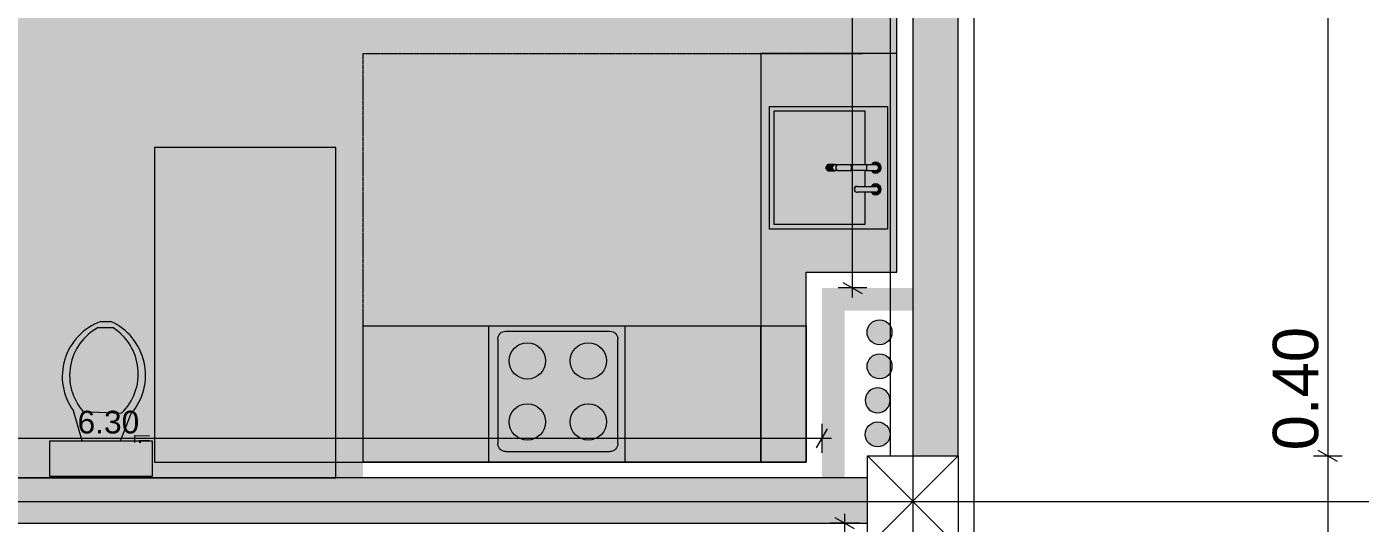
# Model space of a CAD drawing. Header units: millimetres. Extents: x 475616349 to 476941521, y 4620115302 to 4621446928.
# Drawn here: x 476535231 to 476541112, y 4620474613 to 4620476801 of the extents above; entities that cross this region are included whole.
import ezdxf

# ---------------------------------------------------------------- set-up
doc = ezdxf.new("R2010")
doc.units = ezdxf.units.MM
doc.header["$MEASUREMENT"] = 0
doc.linetypes.add('ACAD_ISO02W100', pattern=[7.5, 6, -1.5])
doc.linetypes.add('dash fine 0_25', pattern=[0.5952, 0.2976, -0.2976])
for name, color, linetype, lineweight in [('0_Pen_No__2_Pen_No__7_Pen_No__2_Pen_No__7', 7, 'Continuous', 0), ('0_Pen_No__7_Pen_No__7_Pen_No__7', 7, 'Continuous', 0), ('2D Drafting - General_Pen_No__1_Pen_No__7', 7, 'Continuous', 0), ('2D Drafting - General_Pen_No__250_Pen_No__2_Pen_No__7', 7, 'Continuous', 0), ('2D Drafting - General_Pen_No__250_Pen_No__7_Pen_No__7', 7, 'Continuous', 0), ('G-Anno-Nplt_Pen_No__151', 151, 'Continuous', 0), ('G-Anno-Nplt_Pen_No__4', 7, 'Continuous', 0), ('New_--------AVEJI_MODZRAVI_Pen_No__7', 7, 'Continuous', 0), ('New_--------AVEJI_UDZRAVI_Pen_No__7', 7, 'Continuous', 0), ('New_reg_nak_Pen_No__7', 7, 'Continuous', 0), ('New_zoma_Pen_No__4', 7, 'Continuous', 0), ('New_zoma_Pen_No__7', 7, 'Continuous', 0), ('shaxtebi da milebi_Pen_No__1_Pen_No__1_Pen_No__1', 1, 'Continuous', 0), ('shaxtebi da milebi_Pen_No__5_Pen_No__5_Pen_No__5', 5, 'Continuous', 0), ('zoma_Pen_No__142', 142, 'Continuous', 0), ('zoma_Pen_No__5_Pen_No__5', 5, 'Continuous', 0)]:
    doc.layers.add(name, color=color, linetype=linetype, lineweight=lineweight)
doc.layers.add('New_--aveji_Pen_No__251', color=7, linetype='Continuous', lineweight=0, true_color=0x656565)
doc.layers.add('shaxtebi da milebi_Pen_No__5_Pen_No__5_Pen_No__252', color=7, linetype='Continuous', lineweight=0, true_color=0x666666)
doc.layers.add('New_zoma', color=7, linetype='Continuous')
doc.layers.add('zoma', color=7, linetype='Continuous')
doc.styles.add('GENERATED_STYLE_1', font='arial.ttf')
doc.styles.add('GENERATED_STYLE_2', font='arial.ttf')
doc.dimstyles.new('GENERATED_STYLE__18', dxfattribs={"dimtxt": 100, "dimasz": 64.421331, "dimexe": 0.18, "dimexo": 3, "dimgap": 0.09, "dimtad": 1, "dimtih": 1, "dimtoh": 1, "dimlfac": 0.001, "dimzin": 0, "dimdsep": 46, "dimtxsty": 'GENERATED_STYLE_1', "dimblk": 'ARROWHEAD_2', "dimblk1": 'ARROWHEAD_2', "dimblk2": 'ARROWHEAD_2', "dimcen": 0.09, "dimclrd": 7, "dimclre": 7, "dimclrt": 7, "dimadec": 0, "dimazin": 0, "dimtfac": 1, "dimtdec": 4, "dimtmove": 0, "dimatfit": 3, "dimfxl": 1, "dimtolj": 1, "dimtzin": 0, "dimarcsym": 0})
doc.dimstyles.new('GENERATED_STYLE__19', dxfattribs={"dimtxt": 100, "dimasz": 64.421331, "dimexe": 0.18, "dimexo": 3, "dimgap": 0.09, "dimtad": 1, "dimlfac": 0.001, "dimzin": 0, "dimdsep": 46, "dimtxsty": 'GENERATED_STYLE_1', "dimblk": 'ARROWHEAD_2', "dimblk1": 'ARROWHEAD_2', "dimblk2": 'ARROWHEAD_2', "dimcen": 0.09, "dimclrd": 7, "dimclre": 7, "dimclrt": 7, "dimadec": 0, "dimazin": 0, "dimtfac": 1, "dimtdec": 4, "dimtmove": 0, "dimatfit": 3, "dimfxl": 1, "dimtolj": 1, "dimtzin": 0, "dimarcsym": 0})
doc.dimstyles.new('GENERATED_STYLE__2', dxfattribs={"dimtxt": 200, "dimasz": 64.421331, "dimexe": 0.18, "dimexo": 3, "dimgap": 0.09, "dimtad": 1, "dimlfac": 0.001, "dimzin": 0, "dimdsep": 46, "dimtxsty": 'GENERATED_STYLE_2', "dimblk": 'ARROWHEAD_2', "dimblk1": 'ARROWHEAD_2', "dimblk2": 'ARROWHEAD_2', "dimcen": 0.09, "dimclrd": 142, "dimclre": 142, "dimclrt": 142, "dimadec": 0, "dimazin": 0, "dimtfac": 1, "dimtdec": 4, "dimtmove": 0, "dimatfit": 3, "dimfxl": 1, "dimtolj": 1, "dimtzin": 0, "dimarcsym": 0})

# ---------------------------------------------------------------- blocks, each defined once
blk = doc.blocks.new('*D1358', base_point=(476577134.1, 4620325125.7))
at = {"layer": 'New_zoma_Pen_No__4', "color": 7, "linetype": 'Continuous', "lineweight": 0, "transparency": 16777216}
for p, q in [((476532462.8, 4620474424.8), (476532413.9, 4620474340)), ((476532438.4, 4620474318.8), (476532438.4, 4620474446)), ((476539113.9, 4620474340), (476539162.8, 4620474424.8)), ((476539138.4, 4620474318.8), (476539138.4, 4620474446)), ((476532396.9, 4620474382.4), (476532438.4, 4620474382.4)), ((476532438.4, 4620474382.4), (476539138.4, 4620474382.4)), ((476539138.4, 4620474382.4), (476539179.8, 4620474382.4))]:
    blk.add_line(p, q, dxfattribs=at)
at = {"layer": 'New_zoma_Pen_No__7', "color": 7, "lineweight": 0, "transparency": 16777216, "insert": (476535655.3, 4620474402.4), "char_height": 100, "attachment_point": 7, "style": 'GENERATED_STYLE_1'}
blk.add_mtext('\\A1;{\\pql;\\fArial|b0|i0|c0|p34;6.70}', dxfattribs=at)
blk = doc.blocks.new('ARROWHEAD_2')
at = {"color": 0, "linetype": 'Continuous', "lineweight": 0}
for p, q in [((0, 0), (-1, 0)), ((-0.378, -0.655), (0.378, 0.655))]:
    blk.add_line(p, q, dxfattribs=at)
blk = doc.blocks.new('*D1363', base_point=(476577134.1, 4620325125.7))
at = {"layer": 'New_zoma_Pen_No__4', "color": 7, "linetype": 'Continuous', "lineweight": 0, "transparency": 16777216}
for p, q in [((476538881.3, 4620474588.8), (476538796.5, 4620474637.7)), ((476538838.9, 4620474613.2), (476538838.9, 4620474654.7)), ((476538902.5, 4620474613.2), (476538775.3, 4620474613.2)), ((476538838.9, 4620473610.2), (476538838.9, 4620474613.2)), ((476538796.5, 4620473634.7), (476538881.3, 4620473585.8)), ((476538902.5, 4620473610.2), (476538775.3, 4620473610.2))]:
    blk.add_line(p, q, dxfattribs=at)
at = {"layer": 'New_zoma_Pen_No__7', "color": 7, "lineweight": 0, "transparency": 16777216, "insert": (476538818.9, 4620473978.7), "char_height": 100, "attachment_point": 7, "rotation": 90, "style": 'GENERATED_STYLE_1'}
blk.add_mtext('\\A1;{\\pql;\\fArial|b0|i0|c0|p34;1.00}', dxfattribs=at)
blk = doc.blocks.new('*D1364', base_point=(476577134.1, 4620325125.7))
at = {"layer": 'New_zoma_Pen_No__4', "color": 7, "linetype": 'Continuous', "lineweight": 0, "transparency": 16777216}
for p, q in [((476532438.4, 4620474924.1), (476532438.4, 4620475051.3)), ((476538738.4, 4620474924.1), (476538738.4, 4620475051.3)), ((476532396.9, 4620474987.7), (476532438.4, 4620474987.7)), ((476532462.8, 4620475030.1), (476532413.9, 4620474945.3)), ((476532438.4, 4620474987.7), (476538738.4, 4620474987.7)), ((476538713.9, 4620474945.3), (476538762.8, 4620475030.1)), ((476538738.4, 4620474987.7), (476538779.8, 4620474987.7))]:
    blk.add_line(p, q, dxfattribs=at)
at = {"layer": 'New_zoma_Pen_No__7', "color": 7, "lineweight": 0, "transparency": 16777216, "insert": (476535455.3, 4620475007.7), "char_height": 100, "attachment_point": 7, "style": 'GENERATED_STYLE_1'}
blk.add_mtext('\\A1;{\\pql;\\fArial|b0|i0|c0|p34;6.30}', dxfattribs=at)
blk = doc.blocks.new('*D1369', base_point=(476577134.1, 4620325125.7))
at = {"layer": 'New_zoma_Pen_No__4', "color": 7, "linetype": 'Continuous', "lineweight": 0, "transparency": 16777216}
for p, q in [((476538914.5, 4620480485.5), (476538829.7, 4620480534.4)), ((476538872.1, 4620480510), (476538872.1, 4620480551.4)), ((476538935.7, 4620480510), (476538808.5, 4620480510)), ((476538872.1, 4620475650.2), (476538872.1, 4620480510)), ((476538935.7, 4620475650.2), (476538808.5, 4620475650.2)), ((476538829.7, 4620475674.6), (476538914.5, 4620475625.7)), ((476538872.1, 4620475608.7), (476538872.1, 4620475650.2))]:
    blk.add_line(p, q, dxfattribs=at)
at = {"layer": 'New_zoma_Pen_No__7', "color": 7, "lineweight": 0, "transparency": 16777216, "insert": (476538852.1, 4620477947), "char_height": 100, "attachment_point": 7, "rotation": 90, "style": 'GENERATED_STYLE_1'}
blk.add_mtext('\\A1;{\\pql;\\fArial|b0|i0|c0|p34;4.86}', dxfattribs=at)
blk = doc.blocks.new('*D1418', base_point=(476577134.1, 4620325125.7))
at = {"layer": 'zoma_Pen_No__142', "color": 142, "linetype": 'Continuous', "lineweight": 0, "transparency": 16777216}
for p, q in [((476540905, 4620481410), (476541032.1, 4620481410)), ((476541011, 4620481385.5), (476540926.2, 4620481434.4)), ((476540968.6, 4620481410), (476540968.6, 4620474910)), ((476541011, 4620474885.5), (476540926.2, 4620474934.4)), ((476540905, 4620474910), (476541032.1, 4620474910))]:
    blk.add_line(p, q, dxfattribs=at)
at = {"layer": 'zoma_Pen_No__142', "color": 142, "lineweight": 0, "transparency": 16777216, "char_height": 200, "attachment_point": 7, "rotation": 90, "style": 'GENERATED_STYLE_2'}
for s, insert in [('\\A1;{\\pql;\\fArial CYR|b0|i0|c204|p34;6.50}', (476540928.6, 4620477893.9)), ('\\A1;{\\pql;\\fArial CYR|b0|i0|c204|p34;0.40}', (476540928.6, 4620474934.5))]:
    blk.add_mtext(s, dxfattribs=dict(at, insert=insert))
blk = doc.blocks.new('*D1419', base_point=(476577134.1, 4620325125.7))
at = {"layer": 'zoma_Pen_No__142', "color": 142, "linetype": 'Continuous', "lineweight": 0, "transparency": 16777216}
for p, q in [((476541011, 4620474885.5), (476540926.2, 4620474934.4)), ((476540905, 4620474910), (476541032.1, 4620474910)), ((476540968.6, 4620474910), (476540968.6, 4620474510)), ((476541011, 4620474485.5), (476540926.2, 4620474534.4)), ((476540905, 4620474510), (476541032.1, 4620474510))]:
    blk.add_line(p, q, dxfattribs=at)

msp = doc.modelspace()

# ---------------------------------------------------------------- hatches: boundary and pattern name
at = {"layer": '2D Drafting - General_Pen_No__250_Pen_No__2_Pen_No__7', "linetype": 'Continuous', "lineweight": 0}
msp.add_hatch(color=7, dxfattribs=at).paths.add_polyline_path([(476536594.106, 4620476368.376), (476536594.106, 4620476268.652), (476533869.967, 4620476268.652), (476533869.967, 4620476368.376)])
at = {"layer": '2D Drafting - General_Pen_No__250_Pen_No__7_Pen_No__7', "linetype": 'Continuous', "lineweight": 0}
for points in [[(476539138.366, 4620481409.976), (476539338.366, 4620481409.976), (476539338.366, 4620474909.976), (476539138.366, 4620474909.976)], [(476536714.106, 4620476368.376), (476536714.106, 4620474813.233), (476536594.106, 4620474813.233), (476536594.106, 4620476368.376)], [(476538738.366, 4620475650.164), (476538738.366, 4620474813.233), (476538838.366, 4620474813.233), (476538838.366, 4620475549.976), (476539138.366, 4620475549.976), (476539138.366, 4620475650.164)], [(476538938.366, 4620474613.233), (476538938.366, 4620474813.233), (476532438.366, 4620474813.233), (476532438.366, 4620474613.233)]]:
    msp.add_hatch(color=7, dxfattribs=at).paths.add_polyline_path(points)
at = {"layer": 'G-Anno-Nplt_Pen_No__151', "linetype": 'Continuous', "lineweight": 0, "true_color": 0x1f2f3f}
msp.add_hatch(color=169, dxfattribs=at).paths.add_polyline_path([(476532508.366, 4620474883.233), (476533969.692, 4620474883.233), (476533969.692, 4620474813.233), (476536594.106, 4620474813.233), (476536594.106, 4620474883.233), (476538668.366, 4620474883.233), (476538668.366, 4620475720.164), (476539068.366, 4620475720.164), (476539068.366, 4620480439.976), (476535568.184, 4620480439.976), (476535568.184, 4620481539.976), (476532508.366, 4620481539.976), (476532508.366, 4620481339.976), (476532508.366, 4620476253.546)])
at = {"layer": 'shaxtebi da milebi_Pen_No__1_Pen_No__1_Pen_No__1', "linetype": 'Continuous', "lineweight": 0}
msp.add_hatch(color=1, dxfattribs=at).paths.add_polyline_path([(476538983.366, 4620475059.976, 1), (476538983.366, 4620474949.976, 1)])
at = {"layer": 'shaxtebi da milebi_Pen_No__5_Pen_No__5_Pen_No__252', "linetype": 'Continuous', "lineweight": 0, "true_color": 0x666666}
for points in [[(476538991.529, 4620475509.753, -1), (476538991.529, 4620475399.753, -1)], [(476538991.529, 4620475359.753, -1), (476538991.529, 4620475249.753, -1)]]:
    msp.add_hatch(color=251, dxfattribs=at).paths.add_polyline_path(points)
at = {"layer": 'shaxtebi da milebi_Pen_No__5_Pen_No__5_Pen_No__5', "linetype": 'Continuous', "lineweight": 0}
msp.add_hatch(color=5, dxfattribs=at).paths.add_polyline_path([(476538928.366, 4620475154.976, 1), (476539038.366, 4620475154.976, 1)])

# ---------------------------------------------------------------- linework, layer by layer
at = {"layer": '0_Pen_No__2_Pen_No__7_Pen_No__2_Pen_No__7', "color": 7, "linetype": 'Continuous', "lineweight": 0, "flags": 128}
msp.add_lwpolyline([(476536594.106, 4620474883.233), (476536594.106, 4620476268.652), (476535794.294, 4620476268.652), (476535794.294, 4620474883.234)], close=True, dxfattribs=at)
at = {"layer": '0_Pen_No__7_Pen_No__7_Pen_No__7', "color": 7, "linetype": 'Continuous', "lineweight": 0}
for p, q in [((476535475.254, 4620474975.898), (476535437.119, 4620475108.073)), ((476535479.513, 4620475106.22), (476535649.088, 4620475098.807)), ((476535645.163, 4620474975.898), (476535691.482, 4620475096.953)), ((476535707.119, 4620474968.845), (476535708.509, 4620475000.641)), ((476535708.509, 4620475000.641), (476535772.1, 4620474997.861)), ((476535728.779, 4620474978.517), (476535728.316, 4620474967.918)), ((476535771.173, 4620474976.664), (476535728.779, 4620474978.517)), ((476535733.448, 4620474967.694), (476535733.911, 4620474978.293))]:
    msp.add_line(p, q, dxfattribs=at)
at = {"layer": '0_Pen_No__7_Pen_No__7_Pen_No__7', "color": 7, "linetype": 'Continuous', "lineweight": 0, "flags": 128}
for points in [[(476535545.689, 4620475475.36), (476535610.85, 4620475475.36)], [(476535557.902, 4620475502.659), (476535600.992, 4620475502.659)]]:
    msp.add_lwpolyline(points, dxfattribs=at)
msp.add_lwpolyline([(476535783.756, 4620474819.856), (476535333.319, 4620474819.856), (476535333.319, 4620474975.898), (476535783.756, 4620474975.898)], close=True, dxfattribs=at)
at = {"layer": '0_Pen_No__7_Pen_No__7_Pen_No__7', "color": 7, "linetype": 'Continuous', "lineweight": 0}
for centre, radius, start, end in [((476535645.927, 4620475259.935), 258.193, 109.9335377, 216.0275219), ((476535660.569, 4620475264.326), 240.373, 118.5498249, 221.1289039), ((476535496.721, 4620475266.458), 258.192, 318.9659147, 66.1808083), ((476535482.518, 4620475272.11), 240.373, 313.864539, 57.7317146)]:
    msp.add_arc(centre, radius, start, end, dxfattribs=at)
at = {"layer": '2D Drafting - General_Pen_No__1_Pen_No__7', "color": 7, "linetype": 'Continuous', "lineweight": 0}
for p, q in [((476539338.366, 4620474509.976), (476538938.366, 4620474909.976)), ((476538938.366, 4620474509.976), (476539338.366, 4620474909.976))]:
    msp.add_line(p, q, dxfattribs=at)
at = {"layer": '2D Drafting - General_Pen_No__1_Pen_No__7', "color": 7, "linetype": 'Continuous', "lineweight": 0, "flags": 128}
for points in [[(476539338.366, 4620474909.976), (476539338.366, 4620481409.976), (476539038.366, 4620481409.976), (476539038.366, 4620474909.976)], [(476539338.366, 4620474509.976), (476538938.366, 4620474509.976), (476538938.366, 4620474909.976), (476539338.366, 4620474909.976)]]:
    msp.add_lwpolyline(points, close=True, dxfattribs=at)
at = {"layer": '2D Drafting - General_Pen_No__250_Pen_No__7_Pen_No__7', "color": 7, "linetype": 'Continuous', "lineweight": 0, "flags": 128}
msp.add_lwpolyline([(476538938.366, 4620474613.233), (476538938.366, 4620474813.233), (476532438.366, 4620474813.233), (476532438.366, 4620474613.233)], close=True, dxfattribs=at)
at = {"layer": 'G-Anno-Nplt_Pen_No__4', "color": 7, "linetype": 'Continuous', "lineweight": 0, "flags": 128}
msp.add_lwpolyline([(476532508.366, 4620474883.233), (476533969.692, 4620474883.233), (476533969.692, 4620474813.233), (476536594.106, 4620474813.233), (476536594.106, 4620474883.233), (476538668.366, 4620474883.233), (476538668.366, 4620475720.164), (476539068.366, 4620475720.164), (476539068.366, 4620480439.976), (476535568.184, 4620480439.976), (476535568.184, 4620481539.976), (476532508.366, 4620481539.976), (476532508.366, 4620481339.976), (476532508.366, 4620476253.546)], close=True, dxfattribs=at)
at = {"layer": 'New_--------AVEJI_MODZRAVI_Pen_No__7', "color": 7, "linetype": 'dash fine 0_25', "lineweight": 0}
msp.add_lwpolyline([(476536714.106, 4620475483.233), (476536714.106, 4620476683.233), (476538918.665, 4620476683.233)], dxfattribs=at)
at = {"layer": 'New_--------AVEJI_UDZRAVI_Pen_No__7', "color": 7, "linetype": 'Continuous', "lineweight": 0}
for p, q in [((476537343.384, 4620475459.14), (476537802.652, 4620475459.14)), ((476538468.367, 4620475483.233), (476538668.366, 4620475483.233)), ((476537308.21, 4620475423.966), (476537308.21, 4620474964.698)), ((476537837.861, 4620474964.698), (476537837.861, 4620475423.966)), ((476537343.384, 4620474929.524), (476537802.652, 4620474929.524))]:
    msp.add_line(p, q, dxfattribs=at)
msp.add_lwpolyline([(476539068.366, 4620475720.164), (476539068.366, 4620476683.233), (476538468.366, 4620476683.233), (476538468.366, 4620475483.233)], dxfattribs=at)
for points in [[(476538468.368, 4620475483.233), (476538468.368, 4620474883.233), (476536714.106, 4620474883.233), (476536714.106, 4620475483.233)], [(476537268.368, 4620474883.233), (476537268.368, 4620475483.233), (476537868.368, 4620475483.233), (476537868.368, 4620474883.233)], [(476538468.368, 4620475483.233), (476538668.366, 4620475483.233), (476538668.366, 4620474883.233), (476538468.368, 4620474883.233)]]:
    msp.add_lwpolyline(points, close=True, dxfattribs=at)
for centre in [(476537438.593, 4620475328.792), (476537707.478, 4620475328.792), (476537438.592, 4620475059.872), (476537707.478, 4620475059.872)]:
    msp.add_circle(centre, 80, dxfattribs=at)
for points in [[(476537308.21, 4620475423.966), (476537308.21, 4620475443.396), (476537323.954, 4620475459.141), (476537343.384, 4620475459.141)], [(476537802.652, 4620475459.14), (476537822.082, 4620475459.14), (476537837.861, 4620475443.396), (476537837.861, 4620475423.966)], [(476537343.384, 4620474929.524), (476537323.954, 4620474929.524), (476537308.21, 4620474945.268), (476537308.21, 4620474964.698)], [(476537837.861, 4620474964.698), (476537837.861, 4620474945.268), (476537822.082, 4620474929.524), (476537802.686, 4620474929.524)]]:
    msp.add_open_spline(points, degree=3, dxfattribs=at)
at = {"layer": 'New_--aveji_Pen_No__251', "color": 251, "linetype": 'Continuous', "lineweight": 0, "true_color": 0x656565}
for p, q in [((476538779.608, 4620476177.663), (476538755.645, 4620476177.663)), ((476538755.646, 4620476181.964), (476538779.609, 4620476181.964)), ((476538755.875, 4620476176.365), (476538779.838, 4620476176.365)), ((476538779.839, 4620476183.263), (476538755.876, 4620476183.263)), ((476538756.171, 4620476179.812), (476538781.822, 4620476179.812)), ((476538757.033, 4620476184.679), (476538782.684, 4620476184.679)), ((476538757.033, 4620476174.945), (476538782.684, 4620476174.945)), ((476538781.302, 4620476172.391), (476538757.339, 4620476172.391)), ((476538757.341, 4620476187.236), (476538781.304, 4620476187.236)), ((476538757.341, 4620476187.235), (476538781.309, 4620476187.235)), ((476538757.994, 4620476171.29), (476538781.957, 4620476171.29)), ((476538781.959, 4620476188.337), (476538757.996, 4620476188.337)), ((476538759.486, 4620476188.804), (476538785.137, 4620476188.804)), ((476538759.486, 4620476170.82), (476538785.137, 4620476170.82)), ((476538784.663, 4620476168.248), (476538760.7, 4620476168.248)), ((476538760.702, 4620476191.378), (476538784.665, 4620476191.378)), ((476538760.702, 4620476191.375), (476538784.67, 4620476191.375)), ((476538761.679, 4620476167.512), (476538785.643, 4620476167.512)), ((476538785.645, 4620476192.114), (476538761.682, 4620476192.114)), ((476538789.178, 4620476165.866), (476538765.215, 4620476165.866)), ((476538765.217, 4620476193.756), (476538789.185, 4620476193.756)), ((476538765.218, 4620476193.759), (476538789.181, 4620476193.759)), ((476538766.371, 4620476165.607), (476538790.334, 4620476165.607)), ((476538790.337, 4620476194.017), (476538766.374, 4620476194.017)), ((476538794.161, 4620476165.607), (476538770.198, 4620476165.607)), ((476538790.338, 4620476194.017), (476538794.165, 4620476194.017)), ((476538790.346, 4620476194.013), (476538794.167, 4620476194.013)), ((476538809.601, 4620476192.692), (476538794.881, 4620476192.692)), ((476538809.601, 4620476166.932), (476538794.881, 4620476166.932)), ((476538864.722, 4620476192.692), (476538809.601, 4620476192.692)), ((476538809.601, 4620476166.932), (476538864.722, 4620476166.932)), ((476538932.763, 4620476192.692), (476538864.722, 4620476192.692)), ((476538932.763, 4620476166.932), (476538864.722, 4620476166.932)), ((476538926.798, 4620476166.932), (476538926.798, 4620476097.621)), ((476538975.234, 4620476192.692), (476538932.763, 4620476192.692)), ((476538932.763, 4620476166.932), (476538975.234, 4620476166.932)), ((476538893.768, 4620476097.621), (476538892.344, 4620476097.621)), ((476538892.344, 4620476071.862), (476538893.768, 4620476071.862)), ((476538893.768, 4620476097.621), (476538975.234, 4620476097.621)), ((476538975.234, 4620476071.862), (476538893.768, 4620476071.862))]:
    msp.add_line(p, q, dxfattribs=at)
msp.add_lwpolyline([(476539026.534, 4620475909.736), (476538506.534, 4620475909.736), (476538506.534, 4620476449.85), (476539026.534, 4620476449.851)], close=True, dxfattribs=at)
msp.add_lwpolyline([(476538926.798, 4620476071.862), (476538926.798, 4620475929.736), (476538526.534, 4620475929.736), (476538526.534, 4620476429.85), (476538926.798, 4620476429.851), (476538926.798, 4620476192.692)], dxfattribs=at)
at = {"layer": 'New_--aveji_Pen_No__251', "color": 251, "linetype": 'ACAD_ISO02W100', "lineweight": 0, "true_color": 0x656565}
for points in [[(476537868.368, 4620475483.233), (476537868.368, 4620474883.233)], [(476538468.368, 4620475483.233), (476538468.368, 4620474883.233)]]:
    msp.add_lwpolyline(points, dxfattribs=at)
at = {"layer": 'New_--aveji_Pen_No__251', "color": 251, "linetype": 'Continuous', "lineweight": 0, "true_color": 0x656565}
for centre, radius, start, end in [((476538975.234, 4620476179.812), 23.813, 0.0000362, 147.2581729), ((476538975.234, 4620476179.812), 23.813, 212.7418999, 0.0000361), ((476538975.234, 4620476179.812), 23.805, 0.0000362, 147.2449472), ((476538975.234, 4620476179.812), 23.805, 212.7551256, 0.000036), ((476538975.234, 4620476179.812), 23.778, 0.0000362, 147.2033057), ((476538975.234, 4620476179.812), 23.778, 212.7967672, 0.0000361), ((476538975.234, 4620476179.812), 23.724, 0.0000358, 147.1196815), ((476538975.234, 4620476179.812), 23.724, 212.8803916, 0.0000364), ((476538975.234, 4620476179.812), 23.635, 0.0000355, 146.9799262), ((476538975.234, 4620476179.812), 23.635, 213.0201475, 0.0000361), ((476538975.234, 4620476179.812), 23.146, 0.0000361, 146.1888402), ((476538975.234, 4620476179.812), 23.146, 213.8112328, 0.0000362), ((476538975.234, 4620476179.812), 17.327, 0.0000351, 131.9831285), ((476538975.234, 4620476179.812), 17.327, 228.0169448, 0.0000369), ((476538975.234, 4620476179.812), 16.761, 0.0000355, 129.788961), ((476538975.234, 4620476179.812), 16.761, 230.2111124, 0.0000368), ((476538975.234, 4620476179.812), 16.55, 0.000036, 128.9028684), ((476538975.234, 4620476179.812), 16.55, 231.0972052, 0.000036), ((476538975.234, 4620476179.812), 16.328, 0.0000367, 127.9264474), ((476538975.234, 4620476179.812), 16.328, 232.0736236, 0.0000363), ((476538975.234, 4620476179.812), 15.483, 0.0000348, 123.7122974), ((476538975.234, 4620476179.812), 15.483, 236.2877775, 0.0000359), ((476538975.234, 4620476179.812), 13.402, 0.0000362, 106.0509302), ((476538975.234, 4620476179.812), 13.402, 253.9491439, 0.0000359), ((476538975.234, 4620476179.812), 12.88, 0.0000369, 90.0000374), ((476538975.234, 4620476179.812), 12.88, 270.0000368, 0.0000352), ((476538975.234, 4620476084.741), 23.813, 0.0000362, 147.2581731), ((476538975.234, 4620476084.741), 23.805, 0.0000362, 147.2449473), ((476538975.234, 4620476084.741), 23.778, 0.0000361, 147.2033058), ((476538975.234, 4620476084.741), 23.724, 0.0000357, 147.1196808), ((476538975.234, 4620476084.741), 23.635, 0.0000366, 146.9799249), ((476538975.234, 4620476084.741), 23.146, 0.0000361, 146.1888401), ((476538975.234, 4620476084.741), 17.327, 0.0000364, 131.9831287), ((476538975.234, 4620476084.741), 23.813, 212.7418999, 0.0000361), ((476538975.234, 4620476084.741), 23.805, 212.7551258, 0.000036), ((476538975.234, 4620476084.741), 23.778, 212.7967672, 0.0000361), ((476538975.234, 4620476084.741), 23.724, 212.8803915, 0.0000364), ((476538975.234, 4620476084.741), 23.635, 213.0201467, 0.0000361), ((476538975.234, 4620476084.741), 23.146, 213.8112329, 0.000036), ((476538975.234, 4620476084.741), 17.327, 228.0169436, 0.0000369), ((476538975.234, 4620476084.741), 16.761, 0.0000352, 129.7889613), ((476538975.234, 4620476084.741), 16.761, 230.2111124, 0.0000368), ((476538975.234, 4620476084.741), 16.55, 0.0000368, 128.902866), ((476538975.234, 4620476084.741), 16.55, 231.0972052, 0.000036), ((476538975.234, 4620476084.741), 16.328, 0.0000367, 127.9264474), ((476538975.234, 4620476084.741), 16.328, 232.0736237, 0.0000361), ((476538975.234, 4620476084.741), 15.483, 0.0000357, 123.7122948), ((476538975.234, 4620476084.741), 15.483, 236.2877779, 0.0000356), ((476538975.234, 4620476084.741), 13.402, 0.0000362, 106.0509302), ((476538975.234, 4620476084.741), 13.402, 253.9491439, 0.0000359), ((476538975.234, 4620476084.741), 12.88, 270.0000371, 90.0000371)]:
    msp.add_arc(centre, radius, start, end, dxfattribs=at)
for centre, major_axis, ratio, start_param, end_param in [((476538765.656, 4620476179.812), (0, 11.65), 0.88988826, 0.9648204, 2.17642924), ((476538768.286, 4620476179.812), (0, 14.367), 0.88988826, 1.72091869, 1.81312414), ((476538768.286, 4620476179.812), (0, 14.367), 0.88988826, 1.3282196, 1.42042504), ((476538768.286, 4620476179.812), (0, 14.367), 0.88988826, 2.11361776, 2.2058232), ((476538768.286, 4620476179.812), (0, 14.367), 0.88988826, 0.9355205, 1.02772595), ((476538765.656, 4620476179.812), (0, 11.65), 0.88988826, 2.43308372, 2.52259947), ((476538765.656, 4620476179.812), (0, 11.65), 0.88988826, 0.61887298, 0.70821417), ((476538768.286, 4620476179.812), (0, 14.367), 0.88988826, 2.50631687, 2.5985223), ((476538768.286, 4620476179.812), (0, 14.367), 0.88988826, 0.54282141, 0.63502684), ((476538768.286, 4620476179.812), (0, 14.367), 0.88988826, 2.89901593, 2.99122141), ((476538768.286, 4620476179.812), (0, 14.367), 0.88988826, 0.15012233, 0.24232779), ((476538792.249, 4620476179.812), (0, 14.367), 0.88988826, 1.72091868, 1.81312412), ((476538792.249, 4620476179.812), (0, 14.367), 0.88988826, 1.3282196, 1.42042505), ((476538792.839, 4620476179.812), (0, 13.515), 0.88988826, 1.25878866, 1.48977933), ((476538792.839, 4620476179.812), (0, 13.515), 0.88988826, 1.65148773, 1.88247841), ((476538792.249, 4620476179.812), (0, 14.367), 0.88988826, 2.11361776, 2.2058232), ((476538792.249, 4620476179.812), (0, 14.367), 0.88988826, 0.93552055, 1.02772596), ((476538793.056, 4620476179.812), (0, 12.82), 0.88988826, 1.18963234, 1.55921017), ((476538793.056, 4620476179.812), (0, 12.82), 0.88988826, 1.58233144, 1.95190925), ((476538792.839, 4620476179.812), (0, 13.515), 0.88988826, 2.04418681, 2.27517749), ((476538792.839, 4620476179.812), (0, 13.515), 0.88988826, 0.86608959, 1.09708024), ((476538793.056, 4620476179.812), (0, 12.82), 0.88988826, 0.79693323, 1.16651106), ((476538793.056, 4620476179.812), (0, 12.82), 0.88988826, 1.97503055, 2.34460838), ((476538794.881, 4620476179.812), (0, 12.88), 0.88988826, -0.00000006, 1.57079633), ((476538794.881, 4620476179.812), (0, 12.88), 0.88988826, 1.57079633, 3.14159265), ((476538792.249, 4620476179.812), (0, 14.367), 0.88988826, 2.50631687, 2.5985223), ((476538792.249, 4620476179.812), (0, 14.367), 0.88988826, 0.54282142, 0.6350269), ((476538792.839, 4620476179.812), (0, 13.515), 0.88988826, 2.4368859, 2.66787657), ((476538792.839, 4620476179.812), (0, 13.515), 0.88988826, 0.4733905, 0.70438114), ((476538793.056, 4620476179.812), (0, 12.82), 0.88988826, 0.40423412, 0.77381198), ((476538793.056, 4620476179.812), (0, 12.82), 0.88988826, 2.36772964, 2.73730748), ((476538793.056, 4620476179.812), (0, 12.82), 0.88988826, 2.7604287, 3.13000653), ((476538793.056, 4620476179.812), (0, 12.82), 0.88988826, 0.01153504, 0.38111292), ((476538792.839, 4620476179.812), (0, 13.515), 0.88988826, 2.82958499, 3.06057563), ((476538792.839, 4620476179.812), (0, 13.515), 0.88988826, 0.08069142, 0.31168208), ((476538792.249, 4620476179.812), (0, 14.367), 0.88988826, 2.89901593, 2.99122134), ((476538792.249, 4620476179.812), (0, 14.367), 0.88988826, 0.15012233, 0.24232779), ((476538793.056, 4620476179.812), (0, 12.82), 0.88988826, 3.15312784, 3.19250082), ((476538793.056, 4620476179.812), (0, 12.82), 0.88988826, 6.23227716, 6.27159912), ((476538792.839, 4620476179.812), (0, 13.515), 0.88988826, 3.22228408, 3.44953173), ((476538792.839, 4620476179.812), (0, 13.515), 0.88988826, 5.97524624, 6.20216827), ((476538792.249, 4620476179.812), (0, 14.367), 0.88988826, 3.29171502, 3.38392047), ((476538792.249, 4620476179.812), (0, 14.367), 0.88988826, 6.04060856, 6.13281403), ((476538809.601, 4620476179.812), (0, 12.88), 0.88988826, 0.00000002, 1.57079632), ((476538809.601, 4620476179.812), (0, 12.88), 0.88988826, 1.57079633, 3.14159265), ((476538864.722, 4620476179.812), (0, 12.88), 0.23905575, 4.71238898, 6.28318537), ((476538864.722, 4620476179.812), (0, 12.88), 0.23905575, 3.14159241, 4.71238898), ((476538932.763, 4620476179.812), (0, 12.88), 0.23905575, 4.71238898, 6.28318537), ((476538932.763, 4620476179.812), (0, 12.88), 0.23905575, 3.14159271, 4.71238898), ((476538892.344, 4620476084.741), (0, 12.88), 0.98480506, 6.28318517, 9.42477782), ((476538893.768, 4620476084.741), (0, 12.88), 0.98480799, -0.00000006, 3.14159267)]:
    msp.add_ellipse(centre, major_axis=major_axis, ratio=ratio, start_param=start_param, end_param=end_param, dxfattribs=at)
for points in [[(476538755.645, 4620476177.663), (476538755.669, 4620476178.032), (476538755.699, 4620476178.389), (476538755.736, 4620476178.735)], [(476538755.736, 4620476180.893), (476538755.7, 4620476181.239), (476538755.67, 4620476181.596), (476538755.647, 4620476181.964)], [(476538755.736, 4620476178.735), (476538755.863, 4620476179.071), (476538755.989, 4620476179.397), (476538756.116, 4620476179.715)], [(476538756.116, 4620476179.909), (476538755.99, 4620476180.228), (476538755.863, 4620476180.556), (476538755.736, 4620476180.893)], [(476538755.876, 4620476183.263), (476538756.008, 4620476183.506), (476538756.143, 4620476183.741), (476538756.281, 4620476183.969)], [(476538756.28, 4620476175.659), (476538756.142, 4620476175.887), (476538756.008, 4620476176.122), (476538755.876, 4620476176.365)], [(476538756.116, 4620476179.715), (476538756.135, 4620476179.747), (476538756.153, 4620476179.78), (476538756.171, 4620476179.812)], [(476538756.171, 4620476179.812), (476538756.153, 4620476179.844), (476538756.135, 4620476179.877), (476538756.116, 4620476179.909)], [(476538756.949, 4620476175.01), (476538756.729, 4620476175.22), (476538756.506, 4620476175.437), (476538756.28, 4620476175.659)], [(476538756.281, 4620476183.969), (476538756.506, 4620476184.19), (476538756.729, 4620476184.405), (476538756.949, 4620476184.615)], [(476538756.949, 4620476184.615), (476538756.977, 4620476184.636), (476538757.005, 4620476184.657), (476538757.033, 4620476184.679)], [(476538757.033, 4620476174.945), (476538757.005, 4620476174.967), (476538756.977, 4620476174.988), (476538756.949, 4620476175.01)], [(476538757.015, 4620476173.665), (476538757.011, 4620476174.064), (476538757.012, 4620476174.453), (476538757.015, 4620476174.83)], [(476538757.015, 4620476184.794), (476538757.012, 4620476185.173), (476538757.012, 4620476185.562), (476538757.016, 4620476185.963)], [(476538757.015, 4620476174.83), (476538757.021, 4620476174.869), (476538757.027, 4620476174.907), (476538757.033, 4620476174.945)], [(476538757.016, 4620476185.963), (476538757.114, 4620476186.374), (476538757.222, 4620476186.798), (476538757.342, 4620476187.235)], [(476538757.033, 4620476184.679), (476538757.027, 4620476184.717), (476538757.021, 4620476184.756), (476538757.015, 4620476184.794)], [(476538757.339, 4620476172.391), (476538757.22, 4620476172.829), (476538757.112, 4620476173.254), (476538757.015, 4620476173.665)], [(476538757.996, 4620476188.337), (476538758.185, 4620476188.417), (476538758.375, 4620476188.495), (476538758.567, 4620476188.57)], [(476538758.565, 4620476171.057), (476538758.375, 4620476171.132), (476538758.186, 4620476171.21), (476538758, 4620476171.29)], [(476538759.387, 4620476170.841), (476538759.117, 4620476170.911), (476538758.843, 4620476170.983), (476538758.565, 4620476171.057)], [(476538758.567, 4620476188.57), (476538758.845, 4620476188.643), (476538759.118, 4620476188.714), (476538759.387, 4620476188.783)], [(476538759.387, 4620476188.783), (476538759.42, 4620476188.79), (476538759.453, 4620476188.797), (476538759.486, 4620476188.804)], [(476538759.486, 4620476170.82), (476538759.453, 4620476170.827), (476538759.42, 4620476170.834), (476538759.387, 4620476170.841)], [(476538759.486, 4620476188.804), (476538759.494, 4620476188.843), (476538759.502, 4620476188.882), (476538759.51, 4620476188.921)], [(476538759.509, 4620476170.704), (476538759.501, 4620476170.743), (476538759.494, 4620476170.781), (476538759.486, 4620476170.82)], [(476538759.51, 4620476188.921), (476538759.641, 4620476189.302), (476538759.779, 4620476189.693), (476538759.925, 4620476190.096)], [(476538759.922, 4620476169.531), (476538759.777, 4620476169.933), (476538759.64, 4620476170.324), (476538759.509, 4620476170.704)], [(476538760.7, 4620476168.248), (476538760.425, 4620476168.689), (476538760.166, 4620476169.117), (476538759.922, 4620476169.531)], [(476538759.925, 4620476190.096), (476538760.169, 4620476190.509), (476538760.428, 4620476190.936), (476538760.702, 4620476191.375)], [(476538763.579, 4620476192.114), (476538763.723, 4620476192.294), (476538763.87, 4620476192.477), (476538764.02, 4620476192.663)], [(476538764.017, 4620476166.962), (476538763.867, 4620476167.148), (476538763.72, 4620476167.332), (476538763.576, 4620476167.512)], [(476538765.215, 4620476165.866), (476538764.796, 4620476166.243), (476538764.396, 4620476166.608), (476538764.017, 4620476166.962)], [(476538764.02, 4620476192.663), (476538764.4, 4620476193.016), (476538764.798, 4620476193.38), (476538765.217, 4620476193.756)], [(476538780.851, 4620476178.723), (476538780.457, 4620476178.38), (476538780.043, 4620476178.027), (476538779.608, 4620476177.663)], [(476538779.615, 4620476181.964), (476538780.047, 4620476181.601), (476538780.459, 4620476181.248), (476538780.851, 4620476180.906)], [(476538781.393, 4620476183.961), (476538780.898, 4620476183.735), (476538780.38, 4620476183.503), (476538779.839, 4620476183.263)], [(476538779.844, 4620476176.366), (476538780.383, 4620476176.126), (476538780.899, 4620476175.893), (476538781.392, 4620476175.667)], [(476538780.851, 4620476180.906), (476538781.127, 4620476180.582), (476538781.393, 4620476180.267), (476538781.648, 4620476179.961)], [(476538781.648, 4620476179.664), (476538781.393, 4620476179.359), (476538781.127, 4620476179.045), (476538780.851, 4620476178.723)], [(476538782.135, 4620476173.65), (476538781.873, 4620476173.243), (476538781.596, 4620476172.823), (476538781.302, 4620476172.391)], [(476538781.309, 4620476187.235), (476538781.601, 4620476186.803), (476538781.877, 4620476186.384), (476538782.136, 4620476185.978)], [(476538781.392, 4620476175.667), (476538781.763, 4620476175.454), (476538782.121, 4620476175.246), (476538782.466, 4620476175.044)], [(476538782.466, 4620476184.581), (476538782.121, 4620476184.38), (476538781.763, 4620476184.173), (476538781.393, 4620476183.961)], [(476538781.648, 4620476179.961), (476538781.707, 4620476179.911), (476538781.765, 4620476179.861), (476538781.822, 4620476179.812)], [(476538781.822, 4620476179.812), (476538781.765, 4620476179.763), (476538781.707, 4620476179.714), (476538781.648, 4620476179.664)], [(476538783.677, 4620476188.567), (476538783.129, 4620476188.493), (476538782.557, 4620476188.416), (476538781.959, 4620476188.337)], [(476538781.962, 4620476171.292), (476538782.558, 4620476171.212), (476538783.129, 4620476171.135), (476538783.674, 4620476171.06)], [(476538782.136, 4620476185.978), (476538782.287, 4620476185.594), (476538782.431, 4620476185.219), (476538782.567, 4620476184.855)], [(476538782.567, 4620476174.77), (476538782.43, 4620476174.406), (476538782.286, 4620476174.033), (476538782.135, 4620476173.65)], [(476538782.466, 4620476175.044), (476538782.539, 4620476175.011), (476538782.612, 4620476174.978), (476538782.684, 4620476174.945)], [(476538782.684, 4620476184.679), (476538782.612, 4620476184.646), (476538782.539, 4620476184.614), (476538782.466, 4620476184.581)], [(476538782.567, 4620476184.855), (476538782.607, 4620476184.796), (476538782.645, 4620476184.737), (476538782.684, 4620476184.679)], [(476538782.684, 4620476174.945), (476538782.645, 4620476174.887), (476538782.606, 4620476174.829), (476538782.567, 4620476174.77)], [(476538783.674, 4620476171.06), (476538784.096, 4620476170.989), (476538784.503, 4620476170.92), (476538784.896, 4620476170.852)], [(476538784.897, 4620476188.772), (476538784.504, 4620476188.706), (476538784.097, 4620476188.637), (476538783.677, 4620476188.567)], [(476538784.67, 4620476191.375), (476538784.809, 4620476190.941), (476538784.936, 4620476190.52), (476538785.051, 4620476190.111)], [(476538785.048, 4620476169.516), (476538784.931, 4620476169.106), (476538784.803, 4620476168.684), (476538784.663, 4620476168.248)], [(476538784.896, 4620476170.852), (476538784.977, 4620476170.842), (476538785.057, 4620476170.831), (476538785.137, 4620476170.82)], [(476538785.137, 4620476188.804), (476538785.057, 4620476188.793), (476538784.977, 4620476188.783), (476538784.897, 4620476188.772)], [(476538785.051, 4620476190.111), (476538785.065, 4620476189.725), (476538785.076, 4620476189.348), (476538785.083, 4620476188.982)], [(476538785.083, 4620476170.643), (476538785.075, 4620476170.277), (476538785.063, 4620476169.902), (476538785.048, 4620476169.516)], [(476538785.083, 4620476188.982), (476538785.101, 4620476188.922), (476538785.119, 4620476188.863), (476538785.137, 4620476188.804)], [(476538785.137, 4620476170.82), (476538785.119, 4620476170.761), (476538785.101, 4620476170.702), (476538785.083, 4620476170.643)], [(476538787.356, 4620476191.841), (476538786.811, 4620476191.929), (476538786.241, 4620476192.02), (476538785.645, 4620476192.114)], [(476538785.646, 4620476167.516), (476538786.24, 4620476167.608), (476538786.809, 4620476167.698), (476538787.352, 4620476167.785)], [(476538787.352, 4620476167.785), (476538787.772, 4620476167.867), (476538788.177, 4620476167.947), (476538788.568, 4620476168.025)], [(476538788.569, 4620476191.599), (476538788.179, 4620476191.677), (476538787.774, 4620476191.758), (476538787.356, 4620476191.841)], [(476538788.568, 4620476168.025), (476538788.649, 4620476168.038), (476538788.729, 4620476168.051), (476538788.808, 4620476168.063)], [(476538788.808, 4620476191.561), (476538788.729, 4620476191.573), (476538788.649, 4620476191.586), (476538788.569, 4620476191.599)], [(476538788.808, 4620476168.063), (476538788.81, 4620476168.013), (476538788.811, 4620476167.963), (476538788.812, 4620476167.912)], [(476538788.813, 4620476191.712), (476538788.811, 4620476191.662), (476538788.81, 4620476191.611), (476538788.808, 4620476191.561)], [(476538788.812, 4620476167.912), (476538788.924, 4620476167.599), (476538789.036, 4620476167.279), (476538789.147, 4620476166.949)], [(476538789.151, 4620476192.676), (476538789.039, 4620476192.346), (476538788.926, 4620476192.025), (476538788.813, 4620476191.712)], [(476538789.147, 4620476166.949), (476538789.165, 4620476166.599), (476538789.175, 4620476166.238), (476538789.178, 4620476165.866)], [(476538789.185, 4620476193.756), (476538789.181, 4620476193.385), (476538789.17, 4620476193.025), (476538789.151, 4620476192.676)], [(476538791.87, 4620476193.283), (476538791.382, 4620476193.521), (476538790.871, 4620476193.765), (476538790.337, 4620476194.017)], [(476538790.337, 4620476165.611), (476538790.87, 4620476165.862), (476538791.379, 4620476166.105), (476538791.866, 4620476166.341)], [(476538791.866, 4620476166.341), (476538792.231, 4620476166.564), (476538792.584, 4620476166.781), (476538792.924, 4620476166.993)], [(476538792.924, 4620476192.631), (476538792.585, 4620476192.843), (476538792.234, 4620476193.06), (476538791.87, 4620476193.283)], [(476538792.924, 4620476166.993), (476538792.989, 4620476167.024), (476538793.054, 4620476167.055), (476538793.119, 4620476167.086)], [(476538793.119, 4620476192.539), (476538793.054, 4620476192.569), (476538792.99, 4620476192.6), (476538792.924, 4620476192.631)], [(476538793.146, 4620476167.081), (476538793.16, 4620476167.052), (476538793.174, 4620476167.022), (476538793.188, 4620476166.993)], [(476538793.188, 4620476192.631), (476538793.174, 4620476192.602), (476538793.16, 4620476192.572), (476538793.146, 4620476192.543)], [(476538793.813, 4620476193.283), (476538793.602, 4620476193.06), (476538793.394, 4620476192.843), (476538793.188, 4620476192.631)], [(476538793.188, 4620476166.993), (476538793.393, 4620476166.781), (476538793.6, 4620476166.564), (476538793.809, 4620476166.341)], [(476538793.809, 4620476166.341), (476538793.93, 4620476166.103), (476538794.048, 4620476165.859), (476538794.161, 4620476165.607)], [(476538794.167, 4620476194.013), (476538794.053, 4620476193.762), (476538793.935, 4620476193.519), (476538793.813, 4620476193.283)], [(476538795.318, 4620476165.868), (476538795.735, 4620476166.234), (476538796.133, 4620476166.588), (476538796.511, 4620476166.932)], [(476538796.513, 4620476192.692), (476538796.135, 4620476193.036), (476538795.737, 4620476193.392), (476538795.32, 4620476193.758)]]:
    msp.add_open_spline(points, degree=3, dxfattribs=at)
at = {"layer": 'New_reg_nak_Pen_No__7', "color": 7, "linetype": 'Continuous', "lineweight": 0, "flags": 128}
msp.add_lwpolyline([(476538238.366, 4620464809.976), (476538238.367, 4620464739.788), (476539408.42, 4620464739.778), (476539408.265, 4620481879.976), (476538938.365, 4620481879.971), (476538938.366, 4620481809.976)], dxfattribs=at)
at = {"layer": 'shaxtebi da milebi_Pen_No__1_Pen_No__1_Pen_No__1', "color": 1, "linetype": 'Continuous', "lineweight": 0, "flags": 128}
msp.add_lwpolyline([(476538983.366, 4620475059.976, -1), (476538983.366, 4620474949.976, -1)], format="xyb", close=True, dxfattribs=at)
at = {"layer": 'shaxtebi da milebi_Pen_No__5_Pen_No__5_Pen_No__252', "color": 251, "linetype": 'Continuous', "lineweight": 0, "true_color": 0x666666, "flags": 128}
for points in [[(476538991.529, 4620475509.753, -1), (476538991.529, 4620475399.753, -1)], [(476538991.529, 4620475359.753, -1), (476538991.529, 4620475249.753, -1)]]:
    msp.add_lwpolyline(points, format="xyb", close=True, dxfattribs=at)
at = {"layer": 'shaxtebi da milebi_Pen_No__5_Pen_No__5_Pen_No__5', "color": 5, "linetype": 'Continuous', "lineweight": 0, "flags": 128}
msp.add_lwpolyline([(476538928.366, 4620475154.976, 1), (476539038.366, 4620475154.976, 1)], format="xyb", close=True, dxfattribs=at)
at = {"layer": 'zoma_Pen_No__5_Pen_No__5', "color": 5, "linetype": 'Continuous', "lineweight": 0}
for p, q in [((476539138.366, 4620485319.573), (476539138.366, 4620460608.767)), ((476493657.815, 4620474709.976), (476543544.196, 4620474709.976)), ((476493657.815, 4620474709.976), (476543544.196, 4620474709.976))]:
    msp.add_line(p, q, dxfattribs=at)

# ---------------------------------------------------------------- dimensions: what is measured, and where the dimension line sits
at = {"layer": 'New_zoma', "color": 7, "linetype": 'Continuous', "lineweight": 0}
for base, p1, p2, picture, middle in [((476538872.084, 4620480509.976), (476539138.366, 4620475650.164), (476539138.366, 4620480509.976), '*D1369', (476538802.084, 4620478076.923)), ((476538838.917, 4620474613.233), (476539138.388, 4620473610.231), (476538938.366, 4620474613.233), '*D1363', (476538768.917, 4620474108.585))]:
    dim = msp.add_linear_dim(base=base, p1=p1, p2=p2, angle=90, dimstyle='GENERATED_STYLE__19', dxfattribs=at)
    dim.commit()
    dim.dimension.update_dxf_attribs({"geometry": picture, "text_midpoint": middle, "dimtype": 160, "text_rotation": 90})
for base, p1, p2, picture, middle in [((476538738.366, 4620474987.719), (476532438.366, 4620474813.233), (476538738.366, 4620474813.233), '*D1364', (476535585.22, 4620475057.719)), ((476539138.366, 4620474382.384), (476532438.366, 4620474613.233), (476539138.366, 4620474509.976), '*D1358', (476535785.22, 4620474452.384))]:
    dim = msp.add_linear_dim(base=base, p1=p1, p2=p2, dimstyle='GENERATED_STYLE__18', dxfattribs=at)
    dim.commit()
    dim.dimension.update_dxf_attribs({"geometry": picture, "text_midpoint": middle, "dimtype": 160})
at = {"layer": 'zoma', "color": 142, "linetype": 'Continuous', "lineweight": 0}
for base, p1, p2, picture, middle in [((476540968.575, 4620474909.976), (476539338.366, 4620481409.976), (476539338.366, 4620474909.976), '*D1418', (476540828.575, 4620478153.683)), ((476540968.575, 4620474509.976), (476539338.366, 4620474909.976), (476539338.366, 4620474509.976), '*D1419', (476540828.575, 4620475194.238))]:
    dim = msp.add_linear_dim(base=base, p1=p1, p2=p2, angle=270, dimstyle='GENERATED_STYLE__2', dxfattribs=at)
    dim.commit()
    dim.dimension.update_dxf_attribs({"geometry": picture, "text_midpoint": middle, "dimtype": 160, "text_rotation": 90})

doc.saveas('drawing.dxf')
